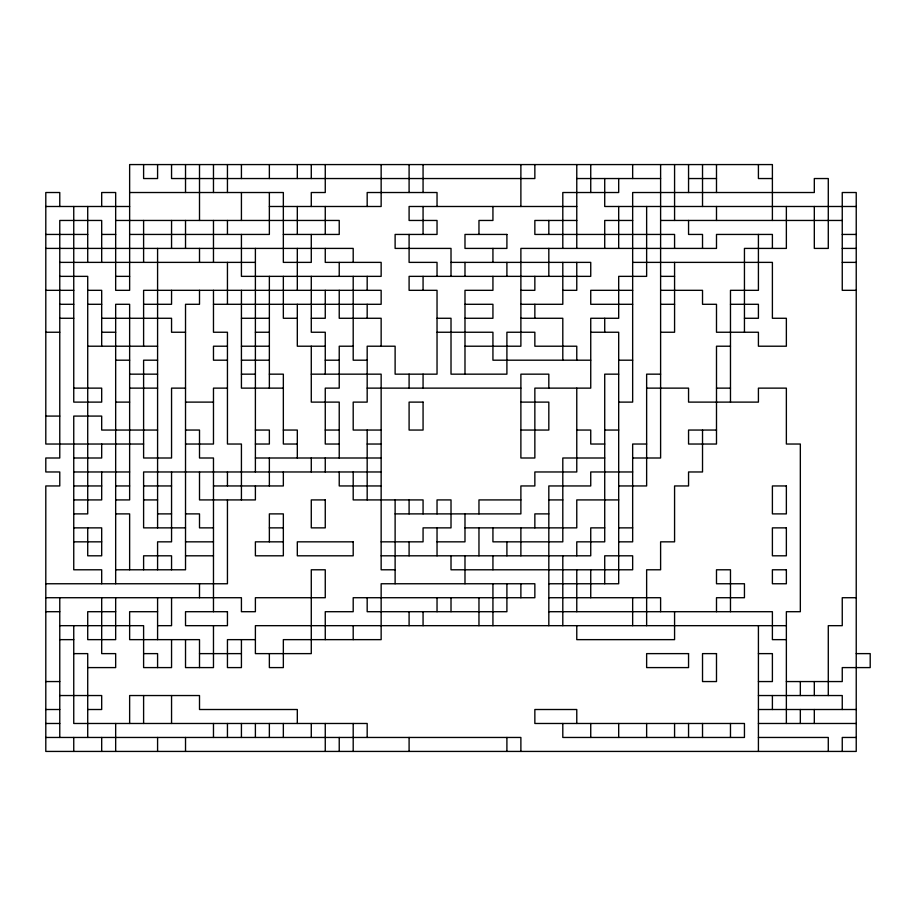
<?xml version="1.0" encoding="UTF-8"?>
<svg xmlns="http://www.w3.org/2000/svg" width="916" height="916" viewBox="0 0 916 916"><rect width="100%" height="100%" fill="white"/><g stroke="black" fill="none" stroke-linecap="round" stroke-linejoin="round"><path stroke-width="1.37" d="M576.771 178.54L660.608 178.54M688.557 178.54L716.495 178.54M772.394 178.54L758.414 178.54L758.414 164.571M129.637 192.52L283.342 192.52L283.342 262.377L311.28 262.377L311.28 234.439M45.8 206.489L129.637 206.489M269.361 206.489L381.148 206.489L381.148 164.571M576.771 206.489L409.097 206.489L409.097 220.458L437.035 220.458L437.035 234.439L395.117 234.439L395.117 248.408L451.015 248.408L451.015 276.357M856.231 206.489L604.72 206.489L604.72 178.54M115.668 220.458L339.229 220.458L339.229 234.439L283.342 234.439M576.771 220.458L534.852 220.458L534.852 234.439L674.577 234.439L674.577 248.408M632.658 220.458L604.72 220.458L604.72 248.408M660.608 220.458L842.251 220.458M45.8 234.439L87.718 234.439M101.687 234.439L115.668 234.439M129.637 234.439L269.361 234.439L269.361 192.52M842.251 234.439L856.231 234.439M45.8 248.408L353.198 248.408L353.198 262.377M842.251 248.408L856.231 248.408M59.769 262.377L255.392 262.377M451.015 262.377L590.74 262.377L590.74 276.357L409.097 276.357L409.097 290.326L437.035 290.326L437.035 374.163L395.117 374.163L395.117 346.214L367.179 346.214L367.179 402.113L353.198 402.113L353.198 430.051L381.148 430.051M632.658 262.377L772.394 262.377L772.394 318.276L786.363 318.276L786.363 346.214L758.414 346.214L758.414 332.245L716.495 332.245L716.495 304.295L702.526 304.295L702.526 290.326L660.608 290.326M842.251 262.377L856.231 262.377M59.769 276.357L87.718 276.357L87.718 513.887L73.749 513.887M115.668 276.357L129.637 276.357M660.608 276.357L674.577 276.357M45.8 290.326L73.749 290.326M87.718 290.326L101.687 290.326L101.687 346.214M520.883 290.326L534.852 290.326L534.852 276.357M562.802 290.326L576.771 290.326L576.771 262.377M632.658 290.326L590.74 290.326L590.74 304.295L632.658 304.295M856.231 290.326L842.251 290.326L842.251 192.52L856.231 192.52L856.231 751.429L45.8 751.429L45.8 485.949L59.769 485.949L59.769 471.969L45.8 471.969L45.8 458L59.769 458L59.769 220.458L101.687 220.458L101.687 262.377M59.769 304.295L73.749 304.295M87.718 304.295L101.687 304.295M143.606 304.295L171.555 304.295L171.555 290.326M213.474 304.295L381.148 304.295L381.148 290.326L143.606 290.326L143.606 346.214M464.985 304.295L492.934 304.295L492.934 318.276L464.985 318.276M520.883 304.295L562.802 304.295L562.802 262.377M660.608 304.295L674.577 304.295M730.476 304.295L758.414 304.295L758.414 318.276L744.445 318.276M59.769 318.276L73.749 318.276M101.687 318.276L171.555 318.276L171.555 332.245L185.524 332.245M241.423 318.276L269.361 318.276M297.311 318.276L283.342 318.276L283.342 276.357M311.28 318.276L325.26 318.276L325.26 290.326M437.035 318.276L451.015 318.276L451.015 374.163L506.903 374.163L506.903 332.245L534.852 332.245L534.852 346.214L576.771 346.214L576.771 360.194M520.883 318.276L562.802 318.276L562.802 360.194M45.8 332.245L59.769 332.245M101.687 332.245L115.668 332.245M255.392 332.245L269.361 332.245M437.035 332.245L492.934 332.245L492.934 360.194L590.74 360.194M590.74 332.245L618.689 332.245L618.689 583.755L548.821 583.755M660.608 332.245L674.577 332.245L674.577 262.377M87.718 346.214L157.586 346.214M227.443 346.214L213.474 346.214L213.474 360.194L227.443 360.194M241.423 346.214L269.361 346.214M325.26 346.214L297.311 346.214L297.311 304.295M353.198 346.214L339.229 346.214L339.229 388.132L325.26 388.132L325.26 444.031L339.229 444.031M464.985 346.214L520.883 346.214L520.883 248.408L716.495 248.408L716.495 234.439L772.394 234.439L772.394 248.408M730.476 346.214L716.495 346.214L716.495 444.031L688.557 444.031L688.557 430.051L716.495 430.051M115.668 360.194L129.637 360.194M157.586 360.194L143.606 360.194L143.606 458L171.555 458L171.555 388.132L185.524 388.132M241.423 360.194L269.361 360.194M325.26 360.194L339.229 360.194M367.179 360.194L353.198 360.194L353.198 276.357M618.689 360.194L632.658 360.194M129.637 374.163L157.586 374.163M241.423 374.163L255.392 374.163M269.361 374.163L283.342 374.163L283.342 444.031L297.311 444.031M311.28 374.163L381.148 374.163L381.148 569.786L395.117 569.786M618.689 374.163L604.72 374.163L604.72 541.837L576.771 541.837L576.771 555.806M660.608 374.163L646.639 374.163L646.639 485.949L618.689 485.949M73.749 388.132L101.687 388.132L101.687 402.113L73.749 402.113L73.749 206.489M129.637 388.132L157.586 388.132M227.443 388.132L213.474 388.132L213.474 444.031L185.524 444.031M283.342 388.132L241.423 388.132L241.423 290.326M367.179 388.132L520.883 388.132M646.639 388.132L688.557 388.132L688.557 402.113L758.414 402.113L758.414 388.132L786.363 388.132L786.363 444.031L800.332 444.031L800.332 611.705L786.363 611.705L786.363 723.48M716.495 388.132L730.476 388.132M115.668 402.113L129.637 402.113M185.524 402.113L213.474 402.113M520.883 402.113L548.821 402.113L548.821 430.051L520.883 430.051M618.689 402.113L632.658 402.113L632.658 192.52L814.313 192.52L814.313 178.54L828.282 178.54L828.282 248.408L814.313 248.408L814.313 206.489M45.8 416.082L59.769 416.082M157.586 430.051L101.687 430.051L101.687 416.082L73.749 416.082L73.749 569.786L101.687 569.786L101.687 583.755M185.524 430.051L199.505 430.051L199.505 458L213.474 458L213.474 611.705M255.392 430.051L269.361 430.051L269.361 444.031L255.392 444.031M283.342 430.051L297.311 430.051L297.311 458M325.26 430.051L339.229 430.051M576.771 430.051L590.74 430.051L590.74 444.031L604.72 444.031M604.72 430.051L618.689 430.051M143.606 444.031L45.8 444.031L45.8 192.52L59.769 192.52L59.769 206.489M367.179 444.031L381.148 444.031M646.639 444.031L632.658 444.031L632.658 541.837L618.689 541.837M73.749 458L101.687 458L101.687 444.031M255.392 458L381.148 458M604.72 458L562.802 458L562.802 541.837L492.934 541.837L492.934 527.868M632.658 458L660.608 458L660.608 164.571M73.749 471.969L129.637 471.969M381.148 471.969L143.606 471.969L143.606 527.868L185.524 527.868M632.658 471.969L590.74 471.969L590.74 485.949L548.821 485.949L548.821 625.674M73.749 485.949L101.687 485.949M115.668 485.949L129.637 485.949M143.606 485.949L171.555 485.949M213.474 485.949L283.342 485.949L283.342 471.969M381.148 485.949L339.229 485.949L339.229 471.969M73.749 499.918L101.687 499.918L101.687 471.969M115.668 499.918L129.637 499.918L129.637 304.295L115.668 304.295L115.668 583.755M143.606 499.918L157.586 499.918M520.883 499.918L478.965 499.918L478.965 513.887M548.821 499.918L562.802 499.918M618.689 499.918L576.771 499.918L576.771 527.868L464.985 527.868M115.668 513.887L129.637 513.887L129.637 569.786M157.586 513.887L171.555 513.887M185.524 513.887L199.505 513.887L199.505 527.868L213.474 527.868M395.117 513.887L520.883 513.887L520.883 485.949L534.852 485.949L534.852 471.969L576.771 471.969L576.771 388.132M548.821 513.887L534.852 513.887L534.852 527.868M73.749 527.868L101.687 527.868L101.687 555.806L87.718 555.806L87.718 527.868M269.361 527.868L283.342 527.868M604.72 527.868L590.74 527.868L590.74 555.806L381.148 555.806M618.689 527.868L632.658 527.868M73.749 541.837L101.687 541.837M185.524 541.837L213.474 541.837M283.342 541.837L255.392 541.837L255.392 555.806L283.342 555.806L283.342 513.887L269.361 513.887L269.361 541.837M381.148 541.837L423.066 541.837L423.066 527.868L451.015 527.868L451.015 499.918L437.035 499.918L437.035 513.887M437.035 541.837L464.985 541.837L464.985 513.887M185.524 555.806L213.474 555.806M115.668 569.786L185.524 569.786L185.524 304.295L199.505 304.295L199.505 290.326M45.8 583.755L227.443 583.755L227.443 499.918M45.8 597.724L241.423 597.724L241.423 611.705L255.392 611.705L255.392 597.724L325.26 597.724L325.26 569.786L311.28 569.786L311.28 653.623L255.392 653.623L255.392 625.674L786.363 625.674M548.821 597.724L660.608 597.724L660.608 611.705M856.231 597.724L842.251 597.724L842.251 625.674L828.282 625.674L828.282 695.542M45.8 611.705L59.769 611.705M115.668 611.705L87.718 611.705L87.718 639.643L115.668 639.643L115.668 597.724M157.586 611.705L129.637 611.705L129.637 639.643L199.505 639.643L199.505 667.592M548.821 611.705L772.394 611.705L772.394 639.643L786.363 639.643M59.769 625.674L143.606 625.674L143.606 667.592L171.555 667.592L171.555 639.643M157.586 625.674L171.555 625.674L171.555 597.724M59.769 639.643L73.749 639.643M255.392 639.643L227.443 639.643L227.443 667.592L241.423 667.592L241.423 639.643M73.749 653.623L87.718 653.623L87.718 737.46M143.606 653.623L157.586 653.623L157.586 667.592M199.505 653.623L241.423 653.623M758.414 653.623L772.394 653.623L772.394 681.561L758.414 681.561M856.231 653.623L870.2 653.623L870.2 667.592L842.251 667.592L842.251 681.561L786.363 681.561M87.718 667.592L115.668 667.592L115.668 653.623L101.687 653.623L101.687 597.724M45.8 681.561L59.769 681.561M59.769 695.542L101.687 695.542L101.687 709.511L87.718 709.511M758.414 695.542L842.251 695.542L842.251 709.511M45.8 709.511L59.769 709.511M758.414 709.511L856.231 709.511M45.8 723.48L59.769 723.48M758.414 723.48L856.231 723.48M45.8 737.46L520.883 737.46L520.883 751.429M758.414 737.46L828.282 737.46L828.282 751.429M856.231 737.46L842.251 737.46L842.251 751.429M814.313 681.561L814.313 695.542M814.313 709.511L814.313 723.48M800.332 681.561L800.332 695.542M800.332 709.511L800.332 723.48M786.363 206.489L786.363 248.408L744.445 248.408L744.445 332.245M772.394 220.458L772.394 164.571L129.637 164.571L129.637 290.326L115.668 290.326L115.668 192.52L101.687 192.52L101.687 206.489M772.394 695.542L772.394 709.511M758.414 234.439L758.414 290.326L730.476 290.326L730.476 402.113M758.414 625.674L758.414 751.429M730.476 611.705L730.476 569.786L716.495 569.786L716.495 583.755L744.445 583.755L744.445 597.724L716.495 597.724L716.495 611.705M730.476 723.48L730.476 737.46M716.495 164.571L716.495 192.52M716.495 206.489L716.495 220.458M702.526 164.571L702.526 206.489M702.526 248.408L702.526 234.439L688.557 234.439L688.557 220.458M702.526 430.051L702.526 471.969L688.557 471.969L688.557 485.949L674.577 485.949L674.577 541.837L660.608 541.837L660.608 569.786L646.639 569.786L646.639 625.674M702.526 723.48L702.526 737.46M688.557 164.571L688.557 192.52M688.557 723.48L688.557 737.46M674.577 164.571L674.577 220.458M674.577 611.705L674.577 639.643L576.771 639.643L576.771 625.674M674.577 723.48L674.577 737.46M646.639 206.489L646.639 276.357L618.689 276.357L618.689 318.276L590.74 318.276L590.74 388.132L534.852 388.132L534.852 458L520.883 458L520.883 374.163L548.821 374.163L548.821 388.132M646.639 723.48L646.639 737.46M632.658 164.571L632.658 178.54M632.658 597.724L632.658 625.674M618.689 178.54L618.689 192.52L562.802 192.52L562.802 248.408M618.689 206.489L618.689 248.408M618.689 723.48L618.689 737.46M604.72 318.276L604.72 332.245M604.72 583.755L604.72 555.806L632.658 555.806L632.658 569.786L451.015 569.786L451.015 555.806M590.74 164.571L590.74 192.52M590.74 569.786L590.74 597.724M590.74 723.48L590.74 737.46M576.771 164.571L576.771 248.408M576.771 569.786L576.771 611.705M576.771 723.48L576.771 709.511L534.852 709.511L534.852 723.48L744.445 723.48L744.445 737.46L562.802 737.46L562.802 723.48M562.802 555.806L562.802 625.674M548.821 220.458L548.821 234.439M548.821 248.408L548.821 276.357M534.852 164.571L534.852 178.54L171.555 178.54L171.555 164.571M534.852 304.295L534.852 318.276M520.883 164.571L520.883 206.489M520.883 527.868L520.883 555.806M520.883 583.755L520.883 597.724M506.903 262.377L506.903 276.357M506.903 541.837L506.903 555.806M506.903 583.755L506.903 611.705L367.179 611.705L367.179 597.724M506.903 737.46L506.903 751.429M492.934 206.489L492.934 220.458L478.965 220.458L478.965 234.439M492.934 248.408L492.934 262.377M492.934 276.357L492.934 290.326L464.985 290.326L464.985 374.163M492.934 555.806L492.934 569.786M492.934 583.755L492.934 625.674M478.965 527.868L478.965 555.806M478.965 597.724L478.965 625.674M464.985 262.377L464.985 276.357M464.985 555.806L464.985 583.755M451.015 597.724L451.015 611.705M437.035 206.489L437.035 192.52L367.179 192.52L367.179 206.489M437.035 276.357L437.035 262.377L409.097 262.377L409.097 234.439M437.035 527.868L437.035 555.806M437.035 597.724L437.035 611.705M423.066 164.571L423.066 192.52M423.066 206.489L423.066 234.439M423.066 276.357L423.066 290.326M423.066 374.163L423.066 388.132M423.066 513.887L423.066 499.918L353.198 499.918L353.198 471.969M423.066 611.705L423.066 625.674M409.097 164.571L409.097 192.52M409.097 374.163L409.097 388.132M409.097 499.918L409.097 513.887M409.097 541.837L409.097 555.806M409.097 611.705L409.097 625.674M409.097 737.46L409.097 751.429M395.117 499.918L395.117 583.755M381.148 346.214L381.148 318.276L339.229 318.276L339.229 290.326M367.179 276.357L367.179 290.326M367.179 304.295L367.179 318.276M367.179 430.051L367.179 499.918M367.179 737.46L367.179 723.48L73.749 723.48L73.749 625.674M353.198 625.674L353.198 639.643M353.198 723.48L353.198 751.429M339.229 262.377L339.229 276.357M339.229 458L339.229 402.113L311.28 402.113L311.28 346.214M339.229 737.46L339.229 751.429M325.26 164.571L325.26 192.52L311.28 192.52L311.28 206.489M325.26 206.489L325.26 234.439M325.26 248.408L325.26 262.377L381.148 262.377L381.148 276.357L241.423 276.357L241.423 234.439M325.26 374.163L325.26 332.245L311.28 332.245L311.28 276.357M325.26 458L325.26 471.969M325.26 639.643L325.26 611.705L353.198 611.705L353.198 597.724L534.852 597.724L534.852 583.755L381.148 583.755L381.148 639.643L283.342 639.643L283.342 667.592L269.361 667.592L269.361 653.623M325.26 723.48L325.26 751.429M311.28 164.571L311.28 178.54M311.28 458L311.28 471.969M311.28 723.48L311.28 737.46M297.311 164.571L297.311 178.54M297.311 206.489L297.311 234.439M297.311 248.408L297.311 290.326M297.311 723.48L297.311 709.511L199.505 709.511L199.505 695.542L129.637 695.542L129.637 723.48M283.342 723.48L283.342 737.46M269.361 164.571L269.361 178.54M269.361 276.357L269.361 388.132M269.361 458L269.361 485.949M269.361 723.48L269.361 737.46M255.392 248.408L255.392 471.969M255.392 485.949L255.392 499.918L199.505 499.918L199.505 471.969M255.392 723.48L255.392 737.46M241.423 164.571L241.423 178.54M241.423 192.52L241.423 220.458M241.423 499.918L241.423 444.031L227.443 444.031L227.443 332.245L213.474 332.245L213.474 290.326M241.423 723.48L241.423 737.46M227.443 164.571L227.443 192.52M227.443 220.458L227.443 234.439M227.443 262.377L227.443 304.295M227.443 471.969L227.443 485.949M227.443 723.48L227.443 737.46M213.474 164.571L213.474 192.52M213.474 220.458L213.474 262.377M213.474 625.674L213.474 667.592L185.524 667.592L185.524 639.643M213.474 723.48L213.474 737.46M199.505 164.571L199.505 220.458M199.505 248.408L199.505 262.377M199.505 583.755L199.505 597.724M185.524 164.571L185.524 192.52M185.524 220.458L185.524 248.408M185.524 737.46L185.524 751.429M171.555 220.458L171.555 248.408M171.555 471.969L171.555 541.837L157.586 541.837L157.586 569.786M171.555 569.786L171.555 555.806L143.606 555.806L143.606 569.786M171.555 695.542L171.555 723.48M157.586 164.571L157.586 178.54L143.606 178.54L143.606 164.571M157.586 248.408L157.586 527.868M157.586 597.724L157.586 639.643M157.586 737.46L157.586 751.429M143.606 220.458L143.606 262.377M143.606 695.542L143.606 723.48M115.668 723.48L115.668 751.429M101.687 737.46L101.687 751.429M87.718 206.489L87.718 262.377M73.749 737.46L73.749 751.429M59.769 597.724L59.769 737.46M506.903 234.439L464.985 234.439L464.985 248.408L506.903 248.408L506.903 234.439M423.066 402.113L409.097 402.113L409.097 430.051L423.066 430.051L423.066 402.113M786.363 485.949L772.394 485.949L772.394 513.887L786.363 513.887L786.363 485.949M325.26 499.918L311.28 499.918L311.28 527.868L325.26 527.868L325.26 499.918M786.363 527.868L772.394 527.868L772.394 555.806L786.363 555.806L786.363 527.868M353.198 541.837L297.311 541.837L297.311 555.806L353.198 555.806L353.198 541.837M786.363 569.786L772.394 569.786L772.394 583.755L786.363 583.755L786.363 569.786M227.443 611.705L185.524 611.705L185.524 625.674L227.443 625.674L227.443 611.705M688.557 653.623L646.639 653.623L646.639 667.592L688.557 667.592L688.557 653.623M716.495 653.623L702.526 653.623L702.526 681.561L716.495 681.561L716.495 653.623"/></g></svg>
